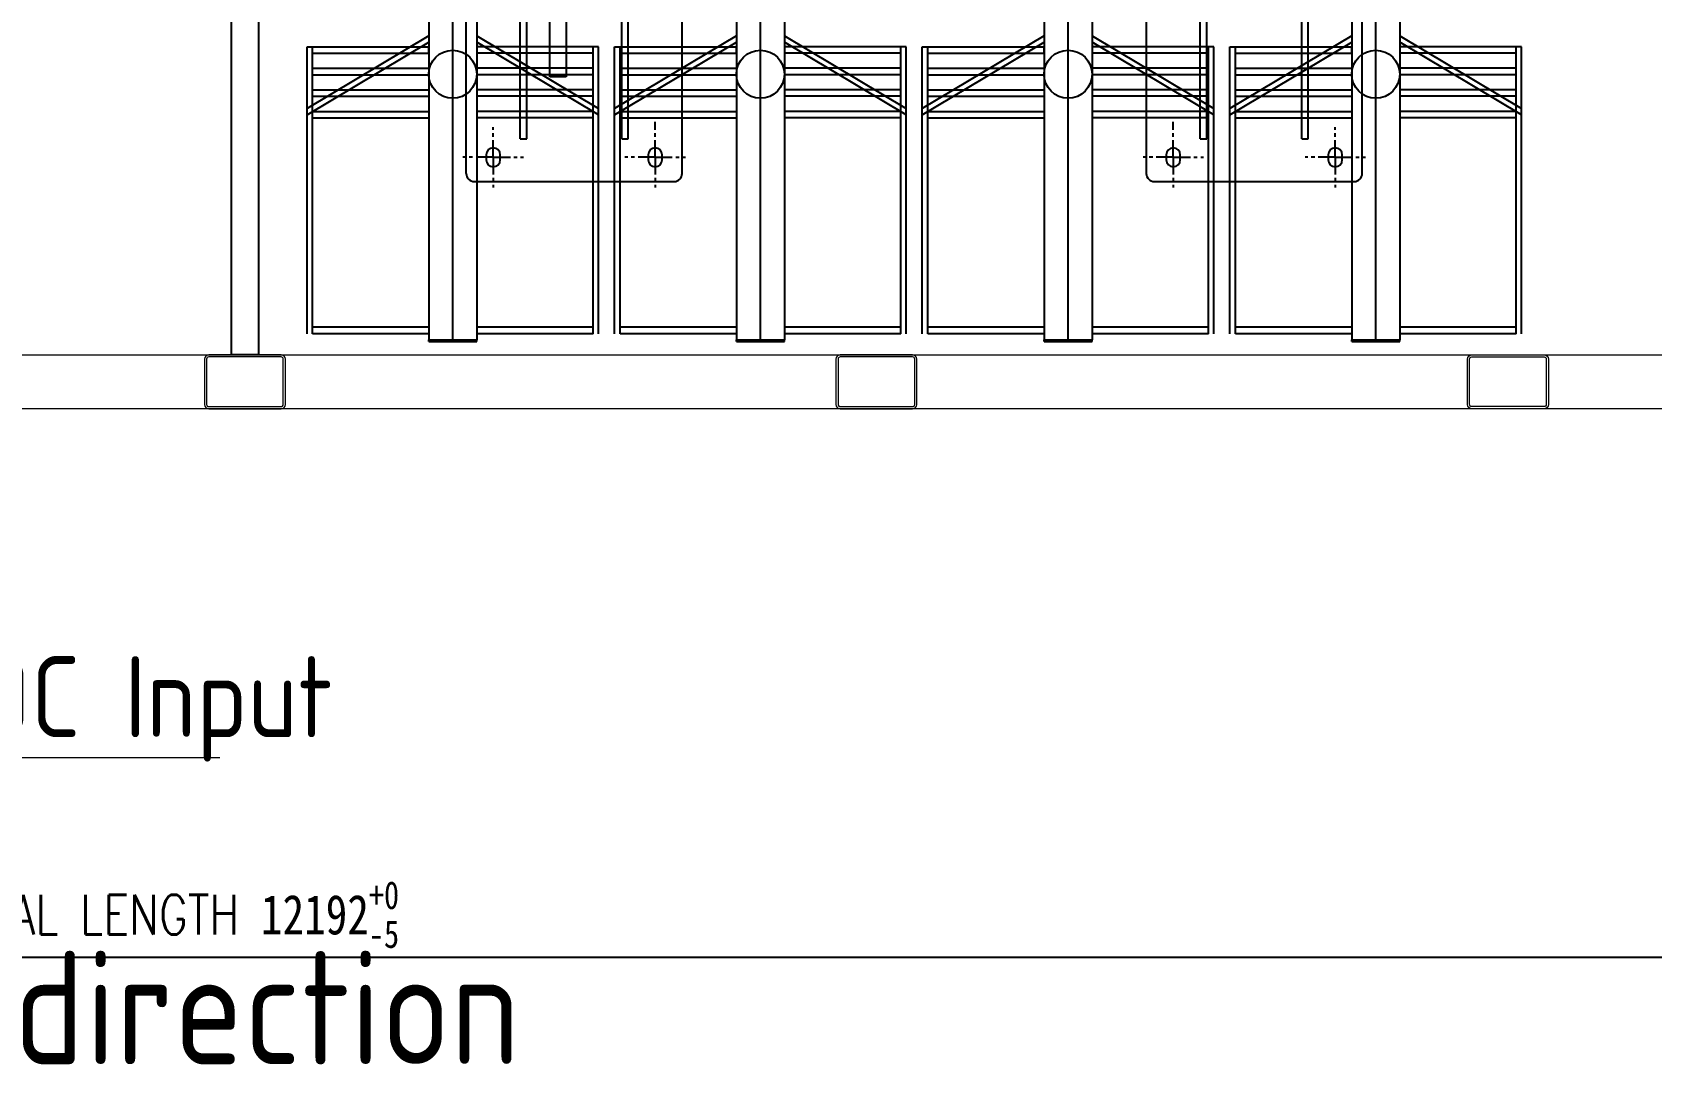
# Model space of a CAD drawing. Extents: x 61367 to 140945, y -1257 to 25588.
# Drawn here: x 74300 to 77300, y 7479 to 9392 of the extents above; entities that cross this region are included whole.
import ezdxf

# ---------------------------------------------------------------- set-up
doc = ezdxf.new("R2010")
doc.units = 0
doc.header["$MEASUREMENT"] = 0
doc.header["$PDMODE"] = 2
doc.header["$PDSIZE"] = 0.2
doc.linetypes.add('CENTER', pattern=[50.8, 31.75, -6.35, 6.35, -6.35])
doc.layers.get('0').update_dxf_attribs({"linetype": 'CONTINUOUS'})
doc.layers.get('DEFPOINTS').update_dxf_attribs({"linetype": 'CONTINUOUS'})
doc.layers.add('00', color=2, linetype='CONTINUOUS')
doc.layers.add('05-JI-ZHUN-ZHOU', color=7, linetype='CONTINUOUS')
doc.layers.add('CO', color=7, linetype='CONTINUOUS', lineweight=9)
doc.layers.add('THICK', color=7, linetype='CONTINUOUS', lineweight=0)
doc.styles.add('GB', font='gbenor.shx', dxfattribs={"bigfont": 'gbcbig.shx'})
doc.styles.get("Standard").update_dxf_attribs({"font": 'SimSun.ttf', "height": 60})
doc.styles.add('仿宋', font='SimSun.ttf', dxfattribs={"width": 0.8})
doc.dimstyles.new('12倍', dxfattribs={"dimscale": 21, "dimtxt": 3.5, "dimasz": 2.5, "dimexe": 1.5, "dimexo": 0, "dimgap": 1, "dimtad": 1, "dimtoh": 1, "dimdsep": 46, "dimtxsty": '仿宋', "dimcen": 2.5, "dimdle": 5, "dimclrd": 4, "dimclre": 4, "dimclrt": 3, "dimadec": 0, "dimazin": 0, "dimtfac": 1, "dimtmove": 0, "dimatfit": 3, "dimfxl": 1, "dimtolj": 1, "dimarcsym": 0})
doc.dimstyles.new('DJ', dxfattribs={"dimtxt": 75, "dimasz": 75, "dimexe": 20, "dimexo": 0, "dimgap": 20, "dimtad": 1, "dimdec": 1, "dimtxsty": 'Standard', "dimcen": 10, "dimclrd": 95, "dimclre": 95, "dimclrt": 95, "dimadec": 0, "dimazin": 0, "dimtfac": 1, "dimtdec": 1, "dimtmove": 1, "dimatfit": 3, "dimfxl": 1, "dimlwd": 13, "dimlwe": 15, "dimarcsym": 0})

# ---------------------------------------------------------------- blocks, each defined once
blk = doc.blocks.new('*D724')
at = {"layer": 'DEFPOINTS', "color": 0, "transparency": 16777216}
for p in [(68131.2, 8802.8), (80323.2, 8802.8), (68131.2, 7677.3)]:
    blk.add_point(p, dxfattribs=at)
at = {"layer": 'THICK', "color": 4, "linetype": 'Continuous', "lineweight": -2, "transparency": 16777216}
for p, q in [((68131.2, 8802.8), (68131.2, 7645.8)), ((80323.2, 8802.8), (80323.2, 7645.8)), ((80270.7, 7677.3), (68183.7, 7677.3))]:
    blk.add_line(p, q, dxfattribs=at)
at = {"layer": 'THICK', "color": 4, "transparency": 16777216}
for points in [[(68183.7, 7686.1), (68183.7, 7668.6), (68131.2, 7677.3)], [(80270.7, 7686.1), (80270.7, 7668.6), (80323.2, 7677.3)]]:
    blk.add_solid(points, dxfattribs=at)
at = {"layer": 'THICK', "color": 3, "lineweight": 13, "transparency": 16777216, "insert": (74552.1, 7756.9), "char_height": 73.5, "attachment_point": 5, "style": '仿宋'}
blk.add_mtext('\\A1;{\\Fromans,gbcbig|c134;TOTAL LENGTH\\A1;\\fSimSun|b0|i0|c134|p2; 12192\\H0.7x;\\S+0^ -5;}', dxfattribs=at)
blk = doc.blocks.new('A$C74fbd2c0')
at = {"color": 101}
for p, q in [((360, -691), (360, -45)), ((540, -201), (540, -41)), ((570, -41), (570, -201)), ((930, -691), (930, -45)), ((1500, -691), (1500, -45)), ((2070, -691), (2070, -45)), ((315.5, -66), (315.5, -688)), ((404.5, -66), (404.5, -688)), ((885.5, -66), (885.5, -688)), ((974.5, -66), (974.5, -688)), ((1455.5, -66), (1455.5, -688)), ((1544.5, -66), (1544.5, -688)), ((2025.5, -66), (2025.5, -688)), ((2114.5, -66), (2114.5, -688)), ((315.5, -125), (90, -259.5)), ((90, -271.2), (315.5, -136.6)), ((90, -677), (90, -145)), ((90, -145), (315.5, -145)), ((100, -677), (100, -145)), ((100, -145), (315.5, -145)), ((315.5, -125), (315.5, -125)), ((315.5, -157), (315.5, -145)), ((404.5, -125), (404.5, -125)), ((404.5, -125), (630, -259.5)), ((630, -271.2), (404.5, -136.6)), ((620, -145), (404.5, -145)), ((630, -145), (404.5, -145)), ((620, -677), (620, -145)), ((630, -677), (630, -145)), ((885.5, -125), (660, -259.5)), ((660, -271.2), (885.5, -136.6)), ((660, -677), (660, -145)), ((660, -145), (885.5, -145)), ((670, -677), (670, -145)), ((670, -145), (885.5, -145)), ((885.5, -125), (885.5, -125)), ((885.5, -157), (885.5, -145)), ((974.5, -125), (974.5, -125)), ((974.5, -125), (1200, -259.5)), ((1200, -271.2), (974.5, -136.6)), ((1190, -145), (974.5, -145)), ((1200, -145), (974.5, -145)), ((1190, -677), (1190, -145)), ((1200, -677), (1200, -145)), ((1455.5, -125), (1230, -259.5)), ((1230, -271.2), (1455.5, -136.6)), ((1230, -677), (1230, -145)), ((1230, -145), (1455.5, -145)), ((1240, -677), (1240, -145)), ((1240, -145), (1455.5, -145)), ((1455.5, -125), (1455.5, -125)), ((1455.5, -157), (1455.5, -145)), ((1544.5, -125), (1544.5, -125)), ((1544.5, -125), (1770, -259.5)), ((1770, -271.2), (1544.5, -136.6)), ((1760, -145), (1544.5, -145)), ((1770, -145), (1544.5, -145)), ((1760, -677), (1760, -145)), ((1770, -677), (1770, -145)), ((2025.5, -125), (1800, -259.5)), ((1800, -271.2), (2025.5, -136.6)), ((1800, -677), (1800, -145)), ((1800, -145), (2025.5, -145)), ((1810, -677), (1810, -145)), ((1810, -145), (2025.5, -145)), ((2025.5, -125), (2025.5, -125)), ((2025.5, -157), (2025.5, -145)), ((2114.5, -125), (2114.5, -125)), ((2114.5, -125), (2340, -259.5)), ((2340, -271.2), (2114.5, -136.6)), ((2330, -145), (2114.5, -145)), ((2340, -145), (2114.5, -145)), ((2330, -677), (2330, -145)), ((2340, -677), (2340, -145)), ((100, -157), (315.5, -157)), ((100, -157), (315.5, -157)), ((620, -157), (404.5, -157)), ((620, -157), (404.5, -157)), ((670, -157), (885.5, -157)), ((670, -157), (885.5, -157)), ((1190, -157), (974.5, -157)), ((1190, -157), (974.5, -157)), ((1240, -157), (1455.5, -157)), ((1240, -157), (1455.5, -157)), ((1760, -157), (1544.5, -157)), ((1760, -157), (1544.5, -157)), ((1810, -157), (2025.5, -157)), ((1810, -157), (2025.5, -157)), ((2330, -157), (2114.5, -157)), ((2330, -157), (2114.5, -157)), ((100, -185), (315.5, -185)), ((100, -197), (315.5, -197)), ((620, -185), (404.5, -185)), ((620, -197), (404.5, -197)), ((570, -201), (540, -201)), ((670, -185), (885.5, -185)), ((670, -197), (885.5, -197)), ((1190, -185), (974.5, -185)), ((1190, -197), (974.5, -197)), ((1240, -185), (1455.5, -185)), ((1240, -197), (1455.5, -197)), ((1760, -185), (1544.5, -185)), ((1760, -197), (1544.5, -197)), ((1810, -185), (2025.5, -185)), ((1810, -197), (2025.5, -197)), ((2330, -185), (2114.5, -185)), ((2330, -197), (2114.5, -197)), ((100, -225), (315.5, -225)), ((100, -237), (315.5, -237)), ((620, -225), (404.5, -225)), ((620, -237), (404.5, -237)), ((670, -225), (885.5, -225)), ((670, -237), (885.5, -237)), ((1190, -225), (974.5, -225)), ((1190, -237), (974.5, -237)), ((1240, -225), (1455.5, -225)), ((1240, -237), (1455.5, -237)), ((1760, -225), (1544.5, -225)), ((1760, -237), (1544.5, -237)), ((1810, -225), (2025.5, -225)), ((1810, -237), (2025.5, -237)), ((2330, -225), (2114.5, -225)), ((2330, -237), (2114.5, -237)), ((100, -265), (315.5, -265)), ((620, -265), (404.5, -265)), ((670, -265), (885.5, -265)), ((1190, -265), (974.5, -265)), ((1240, -265), (1455.5, -265)), ((1760, -265), (1544.5, -265)), ((1810, -265), (2025.5, -265)), ((2330, -265), (2114.5, -265)), ((100, -277), (315.5, -277)), ((620, -277), (404.5, -277)), ((670, -277), (885.5, -277)), ((1190, -277), (974.5, -277)), ((1240, -277), (1455.5, -277)), ((1760, -277), (1544.5, -277)), ((1810, -277), (2025.5, -277)), ((2330, -277), (2114.5, -277)), ((315.5, -665), (100, -665)), ((315.5, -677), (100, -677)), ((315.5, -665), (315.5, -677)), ((315.5, -688), (404.5, -688)), ((315.5, -691), (315.5, -688)), ((620, -665), (404.5, -665)), ((620, -677), (404.5, -677)), ((404.5, -691), (404.5, -688)), ((885.5, -665), (670, -665)), ((885.5, -677), (670, -677)), ((885.5, -665), (885.5, -677)), ((885.5, -688), (974.5, -688)), ((885.5, -691), (885.5, -688)), ((1190, -665), (974.5, -665)), ((1190, -677), (974.5, -677)), ((974.5, -691), (974.5, -688)), ((1455.5, -665), (1240, -665)), ((1455.5, -677), (1240, -677)), ((1455.5, -665), (1455.5, -677)), ((1455.5, -688), (1544.5, -688)), ((1455.5, -691), (1455.5, -688)), ((1760, -665), (1544.5, -665)), ((1760, -677), (1544.5, -677)), ((1544.5, -691), (1544.5, -688)), ((2025.5, -665), (1810, -665)), ((2025.5, -677), (1810, -677)), ((2025.5, -665), (2025.5, -677)), ((2025.5, -688), (2114.5, -688)), ((2025.5, -691), (2025.5, -688)), ((2330, -665), (2114.5, -665)), ((2330, -677), (2114.5, -677)), ((2114.5, -691), (2114.5, -688)), ((315.5, -691), (404.5, -691)), ((885.5, -691), (974.5, -691)), ((1455.5, -691), (1544.5, -691)), ((2025.5, -691), (2114.5, -691))]:
    blk.add_line(p, q, dxfattribs=at)
at = {"color": 101, "linetype": 'Continuous'}
for p, q in [((485, -316), (485, -41)), ((497, -316), (497, -41)), ((673, -316), (673, -41)), ((685, -316), (685, -41)), ((1745, -316), (1745, -41)), ((1757, -316), (1757, -41)), ((1933, -316), (1933, -41)), ((1945, -316), (1945, -41)), ((385, -380), (385, -75)), ((785, -380), (785, -75)), ((1645, -75), (1645, -380)), ((2045, -380), (2045, -75)), ((485, -316), (497, -316)), ((673, -316), (685, -316)), ((1745, -316), (1757, -316)), ((1933, -316), (1945, -316)), ((422, -345.5), (422, -354.5)), ((448, -354.5), (448, -345.5)), ((722, -345.5), (722, -354.5)), ((748, -354.5), (748, -345.5)), ((1682, -345.5), (1682, -354.5)), ((1708, -354.5), (1708, -345.5)), ((1982, -345.5), (1982, -354.5)), ((2008, -354.5), (2008, -345.5)), ((400, -395), (770, -395)), ((1660, -395), (2030, -395))]:
    blk.add_line(p, q, dxfattribs=at)
for centre, radius, start, end in [((435, -345.5), 13, 0, 180), ((435, -354.5), 13, 180, 0), ((735, -345.5), 13, 0, 180), ((735, -354.5), 13, 180, 0), ((1695, -345.5), 13, 0, 180), ((1695, -354.5), 13, 180, 0), ((1995, -345.5), 13, 0, 180), ((1995, -354.5), 13, 180, 0), ((400, -380), 15, 180, 270), ((770, -380), 15, 270, 0), ((1660, -380), 15, 180, 270), ((2030, -380), 15, 270, 0)]:
    blk.add_arc(centre, radius, start, end, dxfattribs=at)
at = {"layer": '00', "color": 101}
for centre in [(360, -196), (930, -196), (1500, -196), (2070, -196)]:
    blk.add_circle(centre, 44.5, dxfattribs=at)
at = {"layer": '05-JI-ZHUN-ZHOU', "color": 101, "linetype": 'CENTER'}
for p, q in [((435, -350), (435, -294)), ((735, -350), (735, -284)), ((1695, -350), (1695, -284)), ((1995, -350), (1995, -294)), ((435, -350), (379, -350)), ((435, -350), (435, -406)), ((435, -350), (491, -350)), ((735, -350), (679, -350)), ((735, -350), (735, -406)), ((735, -350), (791, -350)), ((1695, -350), (1639, -350)), ((1695, -350), (1695, -406)), ((1695, -350), (1751, -350)), ((1995, -350), (1939, -350)), ((1995, -350), (1995, -406)), ((1995, -350), (2051, -350))]:
    blk.add_line(p, q, dxfattribs=at)

msp = doc.modelspace()

# ---------------------------------------------------------------- linework, layer by layer
msp.add_lwpolyline([(74669.171, 11026.072), (74719.171, 11026.072), (74719.171, 8794.072), (74669.171, 8794.072)], close=True)
at = {"layer": 'CO'}
msp.add_lwpolyline([(80169.171, 8694.072), (68285.171, 8694.072), (68285.171, 8794.072), (80169.171, 8794.072)], close=True, dxfattribs=at)
for points in [[(74761.171, 8794.072), (74627.171, 8794.072, 0.41421356), (74619.171, 8786.072), (74619.171, 8702.072, 0.41421356), (74627.171, 8694.072), (74761.171, 8694.072, 0.41421356), (74769.171, 8702.072), (74769.171, 8786.072, 0.41421356)], [(74761.171, 8790.072), (74627.171, 8790.072, 0.41421356), (74623.171, 8786.072), (74623.171, 8702.072, 0.41421356), (74627.171, 8698.072), (74761.171, 8698.072, 0.41421356), (74765.171, 8702.072), (74765.171, 8786.072, 0.41421356)], [(75931.171, 8794.072), (75797.171, 8794.072, 0.41421356), (75789.171, 8786.072), (75789.171, 8702.072, 0.41421356), (75797.171, 8694.072), (75931.171, 8694.072, 0.41421356), (75939.171, 8702.072), (75939.171, 8786.072, 0.41421356)], [(75931.171, 8790.072), (75797.171, 8790.072, 0.41421356), (75793.171, 8786.072), (75793.171, 8702.072, 0.41421356), (75797.171, 8698.072), (75931.171, 8698.072, 0.41421356), (75935.171, 8702.072), (75935.171, 8786.072, 0.41421356)], [(76967.171, 8794.072), (77101.171, 8794.072, -0.41421356), (77109.171, 8786.072), (77109.171, 8702.072, -0.41421356), (77101.171, 8694.072), (76967.171, 8694.072, -0.41421356), (76959.171, 8702.072), (76959.171, 8786.072, -0.41421356)], [(76967.171, 8790.072), (77101.171, 8790.072, -0.41421356), (77105.171, 8786.072), (77105.171, 8702.072, -0.41421356), (77101.171, 8698.072), (76967.171, 8698.072, -0.41421356), (76963.171, 8702.072), (76963.171, 8786.072, -0.41421356)]]:
    msp.add_lwpolyline(points, format="xyb", close=True, dxfattribs=at)

# ---------------------------------------------------------------- block references
msp.add_blockref('A$C74fbd2c0', (74719.171, 9510.072))

# ---------------------------------------------------------------- texts
at = {"color": 1, "lineweight": 15, "insert": (73807.921, 8040.411), "char_height": 200, "width": 1072.03726, "attachment_point": 7, "style": 'GB'}
msp.add_mtext('{\\H0.75x;PCS DC Input }', dxfattribs=at)
at = {"color": 34, "lineweight": 15, "insert": (75204.659, 7689.298), "char_height": 210, "attachment_point": 3, "style": 'GB'}
msp.add_mtext('A direction', dxfattribs=at)

# ---------------------------------------------------------------- dimensions: what is measured, and where the dimension line sits
at = {"layer": 'THICK', "color": 4, "lineweight": 13}
dim = msp.add_linear_dim(base=(68131.171, 7677.314), p1=(80323.171, 8802.842), p2=(68131.171, 8802.842), angle=180, text='{\\Fromans,gbcbig|c134;TOTAL LENGTH\\A1;\\fSimSun|b0|i0|c134|p2; <>\\H0.7x;\\S+0^ -5;}', dimstyle='12倍', dxfattribs=at)
dim.commit()
dim.dimension.update_dxf_attribs({"geometry": '*D724', "text_midpoint": (74552.085, 7677.314), "dimtype": 160})

# ---------------------------------------------------------------- leaders
at = {"layer": 'THICK', "lineweight": -3}
msp.add_leader([(72621.274, 9225.519), (73732.808, 8048.241), (74647.831, 8048.241)], dimstyle='DJ', override={"dimtad": 0, "dimfxl": 1.25, "dimarcsym": 1}, dxfattribs=at)

doc.saveas('drawing.dxf')
